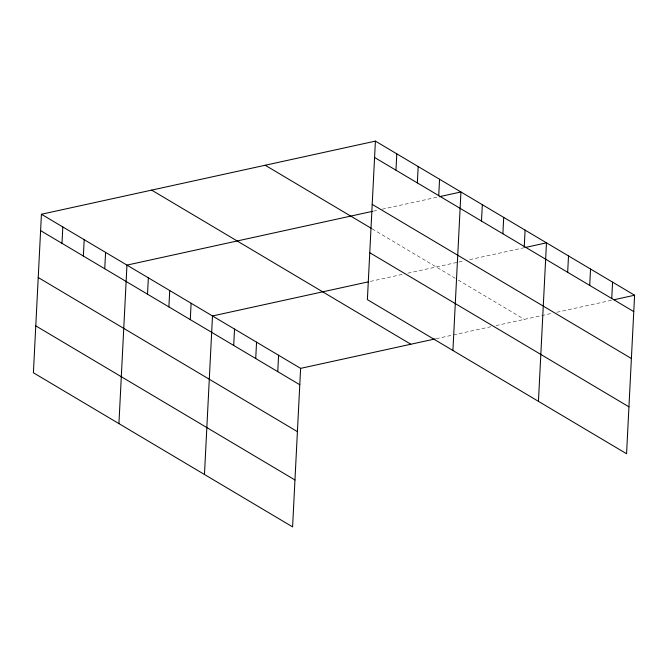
<?xml version="1.0" encoding="UTF-8"?>
<svg xmlns="http://www.w3.org/2000/svg" width="668" height="668" viewBox="0 0 668 668"><rect width="100%" height="100%" fill="white"/><g stroke="black" fill="none" stroke-linecap="round" stroke-linejoin="round"><path stroke-width="0.5" stroke-dasharray="3.34 2.5" d="M373.362 211.155L378.28 210.078M382.221 209.209L437.323 197.143M370.364 281.403L402.804 274.298M407.872 273.187L457.914 262.223M458.899 262.015L463.817 260.938M469.721 259.643L523.846 247.786M436.179 338.684L452.403 335.136M453.413 334.91L491.94 326.477M495.998 325.583L551.943 313.334M556.861 312.257L611.963 300.191M372.109 228.823L456.528 279.024M458.29 280.067L524.388 319.371"/><path stroke-width="1" d="M41.433 214.253L33.4 372.769L292.592 526.885L300.617 368.369L41.433 214.253L375.408 141.115L634.6 295.231L626.567 453.747L367.383 299.631L375.408 141.115M61.982 243.336L62.817 226.961M83.366 256.044L84.193 239.678M104.751 268.761L105.577 252.395M118.929 423.629L126.962 265.113L372.377 211.364M147.519 294.196L148.346 277.821M168.895 306.904L169.73 290.538M190.28 319.621L191.115 303.255M204.466 474.489L212.491 315.972L368.335 281.846M233.7 345.439L234.526 329.074M255.727 358.541L256.554 342.166M277.754 371.642L278.589 355.267M395.965 170.198L396.792 153.824M417.35 182.907L418.176 166.541M438.734 195.624L439.561 179.258M452.912 350.491L460.945 191.975L439.293 196.709M481.494 221.058L482.329 204.684M502.879 233.767L503.714 217.401M524.263 246.484L525.09 230.118M538.45 401.351L546.474 242.835L524.831 247.577M567.675 272.302L568.51 255.936M589.71 285.403L590.537 269.037M611.738 298.504L612.573 282.138M300.617 368.369L435.169 338.91M613.934 299.757L634.6 295.231M374.581 157.481L633.773 311.605M372.21 204.391L631.394 358.507M265.196 165.246L371.224 228.289M369.755 252.721L628.947 406.845M151.644 190.113L410.828 344.237M40.598 230.619L299.79 384.743M38.226 277.529L297.41 431.645M35.78 325.859L294.964 479.975"/></g></svg>
